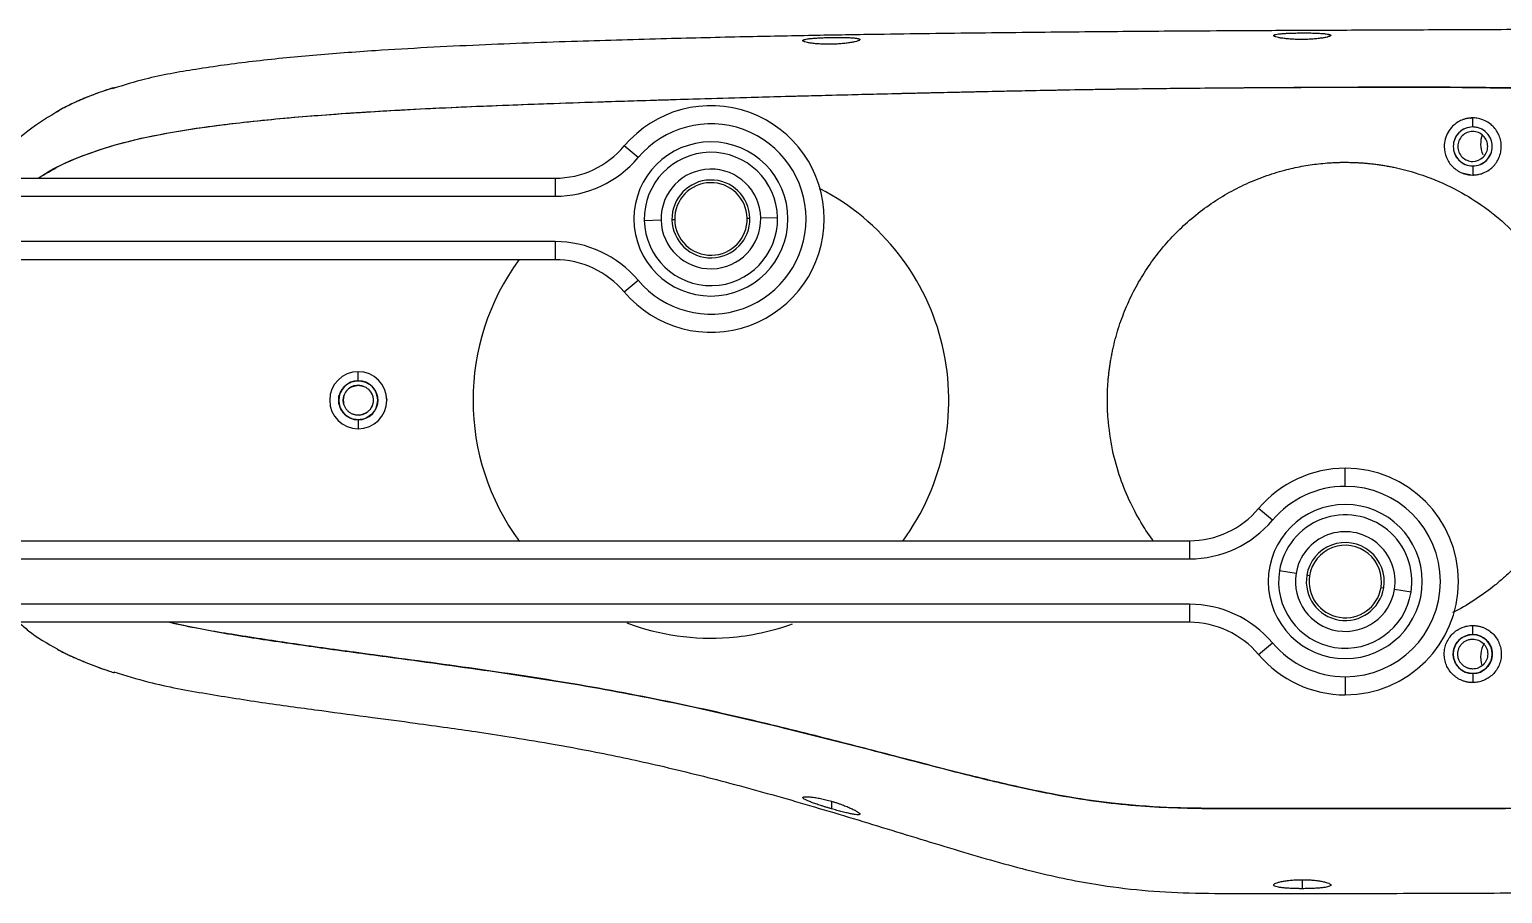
# Model space of a CAD drawing. Header units: millimetres. Extents: x 0 to 1189, y 0 to 841.
# Drawn here: x 349.1 to 430.3, y 602.6 to 650.3 of the extents above; entities that cross this region are included whole.
import ezdxf

# ---------------------------------------------------------------- set-up
doc = ezdxf.new("R2010")
doc.units = ezdxf.units.MM

msp = doc.modelspace()

# ---------------------------------------------------------------- linework, layer by layer
at = {"color": 7, "linetype": 'Continuous', "lineweight": 25}
for p, q in [((350.605, 645.764), (350.603, 645.762)), ((350.603, 645.762), (350.603, 645.761)), ((428.702, 645.414), (428.569, 645.387)), ((428.702, 644.914), (428.702, 645.414)), ((428.899, 644.896), (428.899, 644.896)), ((382.653, 643.222), (381.888, 643.867)), ((427.655, 644.079), (427.655, 644.079)), ((429.755, 644.057), (429.755, 644.057)), ((429.255, 643.401), (429.255, 643.401)), ((429.758, 643.636), (429.758, 643.636)), ((428.103, 642.383), (428.702, 642.264)), ((428.702, 642.764), (428.702, 642.264)), ((340.27, 642.089), (378.065, 642.089)), ((378.065, 642.089), (378.065, 641.089)), ((340.27, 641.089), (378.065, 641.089)), ((384.668, 639.798), (384.518, 639.795)), ((388.667, 639.88), (388.817, 639.883)), ((378.065, 638.589), (340.27, 638.589)), ((378.065, 638.589), (378.065, 637.589)), ((378.065, 637.589), (340.27, 637.589)), ((381.888, 635.811), (382.653, 636.456)), ((367.126, 630.911), (367.126, 630.911)), ((367.207, 630.914), (367.207, 631.414)), ((367.295, 630.911), (367.295, 630.911)), ((367.634, 631.355), (367.634, 631.355)), ((368.465, 630.787), (368.465, 630.787)), ((366.133, 629.973), (366.141, 630.107)), ((366.146, 630.008), (366.146, 630.008)), ((366.165, 630.103), (366.165, 630.103)), ((366.712, 630.499), (366.712, 630.499)), ((367.207, 630.664), (366.903, 630.604)), ((366.903, 630.604), (367.207, 630.664)), ((368.126, 630.398), (368.125, 630.398)), ((368.174, 630.308), (368.174, 630.309)), ((368.729, 630.108), (368.782, 629.839)), ((368.782, 629.839), (368.753, 630.111)), ((368.758, 630.112), (368.758, 630.113)), ((366.138, 629.618), (366.13, 629.747)), ((366.132, 629.839), (366.132, 629.839)), ((366.155, 629.62), (366.155, 629.62)), ((366.382, 629.839), (366.382, 629.839)), ((367.645, 629.156), (367.759, 629.225)), ((368.179, 629.379), (368.179, 629.38)), ((368.187, 629.396), (368.187, 629.397)), ((368.282, 629.839), (368.282, 629.839)), ((368.282, 629.839), (368.282, 629.839)), ((366.736, 628.337), (366.736, 628.337)), ((367.126, 628.767), (367.125, 628.768)), ((367.207, 628.764), (367.207, 628.264)), ((367.297, 628.768), (367.297, 628.768)), ((367.464, 628.795), (367.464, 628.795)), ((367.963, 629.074), (367.645, 628.857)), ((368.445, 628.865), (368.445, 628.865)), ((421.668, 625.089), (421.668, 626.089)), ((417.653, 623.222), (416.888, 623.867)), ((340.27, 622.089), (413.065, 622.089)), ((413.065, 622.089), (413.065, 621.089)), ((340.27, 621.089), (413.065, 621.089)), ((419.693, 620.16), (419.545, 620.184)), ((423.642, 619.518), (423.79, 619.494)), ((413.065, 618.589), (340.27, 618.589)), ((413.065, 618.589), (413.065, 617.589)), ((413.065, 617.589), (340.27, 617.589)), ((428.702, 616.914), (428.702, 617.414)), ((416.888, 615.811), (417.653, 616.456)), ((427.647, 615.635), (427.647, 615.635)), ((427.649, 616.056), (427.649, 616.056)), ((429.757, 616.049), (429.757, 616.049)), ((421.668, 614.589), (421.668, 613.589)), ((427.847, 615.188), (427.847, 615.188)), ((428.702, 614.764), (428.702, 614.264)), ((428.901, 614.783), (428.901, 614.783)), ((413.727, 607.329), (413.778, 607.328))]:
    msp.add_line(p, q, dxfattribs=at)
at = {"color": 8, "linetype": 'Continuous', "lineweight": 25}
for p, q in [((382.991, 639.764), (383.918, 639.783)), ((389.417, 639.895), (390.344, 639.914)), ((367.136, 630.903), (367.08, 630.895)), ((366.147, 630.008), (366.132, 629.839)), ((366.394, 629.968), (366.382, 629.839)), ((367.594, 630.554), (367.304, 630.658)), ((367.304, 629.02), (367.594, 629.124)), ((367.919, 629.422), (367.97, 629.527)), ((366.574, 628.971), (366.714, 628.9)), ((367.334, 628.772), (367.408, 628.798)), ((418.953, 620.281), (418.038, 620.43)), ((425.297, 619.249), (424.382, 619.398)), ((393.316, 607.72), (393.316, 607.304)), ((419.296, 603.393), (419.296, 602.896))]:
    msp.add_line(p, q, dxfattribs=at)
at = {"color": 7, "linetype": 'Continuous', "lineweight": 25}
for centre, radius, start, end in [((386.668, 639.839), 6.25, 0, 139.87597), ((386.668, 639.839), 5.25, 220.12403, 139.87597), ((378.065, 647.089), 5, 270, 319.87597), ((386.668, 639.839), 4.25, 0, 180), ((430.712, 643.998), 1.575, 161.93601, 202.29261), ((378.065, 647.089), 6, 270, 319.87597), ((386.668, 639.839), 3.678, 1.16681, 181.16681), ((386.668, 639.839), 2.75, 1.16681, 181.16681), ((386.668, 639.839), 2.15, 1.16681, 181.16681), ((386.668, 639.839), 2, 1.16681, 181.16681), ((386.668, 629.839), 13.127, 323.70084, 62.68193), ((386.668, 639.839), 6.25, 220.12403, 0), ((386.668, 639.839), 4.25, 180, 0), ((386.668, 639.839), 3.678, 181.16681, 1.16681), ((386.668, 639.839), 2.75, 181.16681, 1.16681), ((386.668, 639.839), 2.15, 181.16681, 1.16681), ((386.668, 639.839), 2, 181.16681, 1.16681), ((378.065, 632.589), 6, 40.12403, 90), ((386.668, 629.839), 13.127, 143.70084, 216.44022), ((378.065, 632.589), 5, 40.12403, 90), ((367.207, 629.839), 1.575, 90, 270), ((367.207, 629.839), 1.075, 90, 270), ((367.207, 629.839), 1.575, 270, 90), ((367.207, 629.839), 1.075, 270, 90), ((421.668, 619.839), 6.25, 90, 139.87597), ((421.668, 619.839), 6.25, 270, 90), ((421.668, 619.839), 5.25, 90, 139.87597), ((421.668, 619.839), 5.25, 270, 90), ((413.065, 627.089), 5, 270, 319.87597), ((421.668, 619.839), 4.25, 90, 270), ((421.668, 619.839), 3.678, 350.76029, 170.76029), ((421.668, 619.839), 4.25, 270, 90), ((413.065, 627.089), 6, 270, 319.87597), ((421.668, 619.839), 2.75, 350.76029, 170.76029), ((421.668, 619.839), 2.15, 350.76029, 170.76029), ((421.668, 619.839), 2, 350.76029, 170.76029), ((421.668, 619.839), 3.678, 170.76029, 350.76029), ((421.668, 619.839), 2.75, 170.76029, 350.76029), ((421.668, 619.839), 2.15, 170.76029, 350.76029), ((421.668, 619.839), 2, 170.76029, 350.76029), ((413.065, 612.589), 6, 40.12403, 90), ((386.668, 629.839), 13.127, 249.32852, 274.3688), ((386.668, 629.839), 13.127, 274.3688, 290.07417), ((413.065, 612.589), 5, 40.12403, 90), ((428.702, 615.839), 1.075, 90, 270), ((428.702, 615.839), 1.075, 270, 90), ((421.668, 619.839), 5.25, 220.12403, 270), ((430.712, 615.68), 1.575, 151.25296, 197.44282), ((421.668, 619.839), 6.25, 220.12403, 270)]:
    msp.add_arc(centre, radius, start, end, dxfattribs=at)
for points, knots in [([(432.915, 650.293), (431.342, 650.286), (428.29, 650.272), (423.906, 650.254), (419.952, 650.237), (416.534, 650.221), (413.638, 650.205), (411.135, 650.188), (408.758, 650.168), (406.345, 650.145), (403.786, 650.118), (401.123, 650.088), (398.346, 650.054), (395.392, 650.012), (392.107, 649.957), (388.345, 649.882), (384.02, 649.778), (379.136, 649.636), (373.781, 649.441), (368.913, 649.186), (364.742, 648.875), (361.435, 648.551), (358.35, 648.129), (355.769, 647.674), (354.272, 647.219), (353.68, 647.039)], [0, 0, 0, 0, 0.059376, 0.115257, 0.165524, 0.208696, 0.244326, 0.27491, 0.303233, 0.334065, 0.366066, 0.399869, 0.434635, 0.470934, 0.511436, 0.558679, 0.613056, 0.674815, 0.743205, 0.815424, 0.85892, 0.901187, 0.94091, 0.976605, 1, 1, 1, 1]), ([(391.739, 649.681), (391.739, 649.684), (391.74, 649.69), (391.746, 649.699), (391.755, 649.707), (391.773, 649.719), (391.805, 649.732), (391.874, 649.752), (391.996, 649.775), (392.192, 649.799), (392.432, 649.818), (392.706, 649.834), (393.003, 649.845), (393.314, 649.853), (393.624, 649.856), (393.921, 649.855), (394.194, 649.848), (394.395, 649.839), (394.534, 649.829), (394.625, 649.82), (394.704, 649.809), (394.771, 649.797), (394.823, 649.784), (394.861, 649.769), (394.884, 649.753), (394.887, 649.742), (394.889, 649.736)], [0, 0, 0, 0, 0.015885, 0.031733, 0.047577, 0.063454, 0.094661, 0.125885, 0.187975, 0.25038, 0.313099, 0.375273, 0.437437, 0.500297, 0.562829, 0.624872, 0.68702, 0.74974, 0.780984, 0.812082, 0.843171, 0.874151, 0.905784, 0.937127, 0.968444, 1, 1, 1, 1]), ([(394.889, 649.736), (394.888, 649.732), (394.887, 649.725), (394.88, 649.715), (394.868, 649.704), (394.85, 649.693), (394.829, 649.681), (394.802, 649.67), (394.744, 649.648), (394.634, 649.616), (394.437, 649.576), (394.198, 649.539), (393.924, 649.509), (393.628, 649.487), (393.317, 649.476), (393.006, 649.475), (392.708, 649.486), (392.432, 649.507), (392.193, 649.536), (391.995, 649.569), (391.873, 649.6), (391.804, 649.626), (391.766, 649.644), (391.743, 649.663), (391.74, 649.675), (391.739, 649.681)], [0, 0, 0, 0, 0.017985, 0.035836, 0.053611, 0.071367, 0.089163, 0.107058, 0.125107, 0.187719, 0.25003, 0.312845, 0.374823, 0.437476, 0.499616, 0.562015, 0.624878, 0.686746, 0.749646, 0.811879, 0.8748, 0.906223, 0.937356, 0.96851, 1, 1, 1, 1]), ([(417.719, 649.956), (417.719, 649.96), (417.72, 649.966), (417.728, 649.976), (417.74, 649.985), (417.758, 649.994), (417.781, 650.003), (417.809, 650.011), (417.868, 650.026), (417.981, 650.045), (418.182, 650.065), (418.427, 650.081), (418.706, 650.092), (419.009, 650.1), (419.323, 650.103), (419.636, 650.102), (419.931, 650.096), (420.198, 650.086), (420.428, 650.073), (420.616, 650.054), (420.734, 650.035), (420.803, 650.017), (420.841, 650.003), (420.864, 649.987), (420.867, 649.976), (420.869, 649.97)], [0, 0, 0, 0, 0.018302, 0.036491, 0.054619, 0.072737, 0.090898, 0.109153, 0.127554, 0.190119, 0.25333, 0.316191, 0.3797, 0.442688, 0.505912, 0.569227, 0.632364, 0.693025, 0.753429, 0.813939, 0.874209, 0.905769, 0.937083, 0.968406, 1, 1, 1, 1]), ([(420.869, 649.97), (420.868, 649.967), (420.867, 649.96), (420.86, 649.95), (420.847, 649.94), (420.83, 649.929), (420.808, 649.918), (420.781, 649.907), (420.723, 649.887), (420.612, 649.858), (420.413, 649.821), (420.173, 649.789), (419.897, 649.763), (419.597, 649.746), (419.284, 649.739), (418.973, 649.743), (418.678, 649.758), (418.405, 649.781), (418.168, 649.812), (417.972, 649.847), (417.852, 649.878), (417.783, 649.903), (417.746, 649.921), (417.723, 649.939), (417.72, 649.951), (417.719, 649.956)], [0, 0, 0, 0, 0.018075, 0.036, 0.053831, 0.071628, 0.089447, 0.107347, 0.125385, 0.1885, 0.250907, 0.313904, 0.375792, 0.439392, 0.502435, 0.564323, 0.626685, 0.688424, 0.750985, 0.813058, 0.875413, 0.906756, 0.937761, 0.96874, 1, 1, 1, 1]), ([(349.548, 642.089), (349.926, 642.318), (350.834, 642.869), (352.514, 643.549), (354.684, 644.197), (357.45, 644.746), (360.824, 645.193), (364.751, 645.555), (369.014, 645.835), (373.47, 646.05), (378.375, 646.234), (383.553, 646.398), (388.848, 646.554), (393.732, 646.685), (398.129, 646.793), (401.976, 646.879), (405.278, 646.946), (408.3, 647), (411.258, 647.04), (414.447, 647.07), (417.919, 647.094), (421.674, 647.113), (425.041, 647.116), (427.798, 647.104), (429.858, 647.082), (431.626, 647.048), (433.203, 646.97), (434.537, 646.785), (435.582, 646.381), (436.212, 645.775), (436.55, 645.123), (436.726, 644.638), (436.849, 644.199), (436.952, 643.719), (437.037, 643.199), (437.164, 642.176), (437.261, 640.506), (437.292, 638.127), (437.289, 635.446), (437.289, 632.509), (437.289, 629.376), (437.288, 626.115), (437.287, 622.795), (437.289, 619.51), (437.256, 616.378), (437.16, 614.085), (437.034, 612.616), (436.949, 611.859), (436.847, 611.157), (436.725, 610.514), (436.554, 609.817), (436.273, 609.024), (435.8, 608.286), (435.113, 607.774), (434.226, 607.484), (433.099, 607.352), (431.692, 607.319), (429.97, 607.323), (427.968, 607.321), (425.292, 607.321), (422.024, 607.319), (418.37, 607.321), (414.974, 607.311), (411.822, 607.348), (409.029, 607.558), (406.373, 607.943), (403.705, 608.472), (400.652, 609.21), (397.191, 610.109), (393.352, 611.109), (388.909, 612.211), (383.883, 613.338), (378.326, 614.35), (372.66, 615.175), (367.694, 615.838), (363.559, 616.402), (360.329, 616.908), (358.099, 617.274), (356.974, 617.548), (356.807, 617.589)], [0, 0, 0, 0, 0.006247, 0.01503, 0.025559, 0.038285, 0.054911, 0.073739, 0.094123, 0.115404, 0.136912, 0.163629, 0.188757, 0.21193, 0.232807, 0.251049, 0.266421, 0.279568, 0.293844, 0.308316, 0.324726, 0.343013, 0.361498, 0.372444, 0.382541, 0.391628, 0.399868, 0.409838, 0.418799, 0.426799, 0.430929, 0.433368, 0.435831, 0.438359, 0.440982, 0.443725, 0.453442, 0.464709, 0.477435, 0.491401, 0.506297, 0.5218, 0.537586, 0.553301, 0.568319, 0.581949, 0.585839, 0.589535, 0.593035, 0.596347, 0.599487, 0.604432, 0.610902, 0.617534, 0.624552, 0.632066, 0.640181, 0.649075, 0.658902, 0.669529, 0.687461, 0.705236, 0.72127, 0.735553, 0.749866, 0.760887, 0.773534, 0.788374, 0.805351, 0.824175, 0.844551, 0.87017, 0.897093, 0.924522, 0.951244, 0.968045, 0.983604, 0.997558, 1, 1, 1, 1]), ([(349.566, 642.089), (349.693, 642.177), (350.37, 642.648), (351.889, 643.317), (354.047, 644.036), (356.521, 644.578), (359.239, 644.995), (362.322, 645.339), (365.695, 645.62), (369.891, 645.884), (374.818, 646.108), (380.328, 646.297), (385.647, 646.461), (390.636, 646.603), (395.213, 646.722), (399.314, 646.82), (402.888, 646.898), (405.964, 646.959), (408.661, 647.005), (411.171, 647.038), (413.701, 647.064), (416.365, 647.084), (419.208, 647.101), (422.156, 647.113), (425.095, 647.115), (427.887, 647.106), (429.6, 647.082), (430.413, 647.07)], [0, 0, 0, 0, 0.005667, 0.030319, 0.060517, 0.08936, 0.123288, 0.161624, 0.203435, 0.247755, 0.316234, 0.38482, 0.450518, 0.511969, 0.56837, 0.61892, 0.662817, 0.69986, 0.732074, 0.762001, 0.79218, 0.825149, 0.859967, 0.896759, 0.933526, 0.968434, 1, 1, 1, 1]), ([(353.752, 647.079), (353.752, 647.079), (353.763, 647.085), (353.726, 647.076), (353.637, 647.052), (353.483, 647.004), (353.216, 646.917), (352.781, 646.765), (352.188, 646.537), (351.605, 646.285), (351.095, 646.04), (350.787, 645.875), (350.639, 645.789), (350.616, 645.772), (350.605, 645.764)], [0, 0, 0, 0, 0.000194, 0.062805, 0.125418, 0.188033, 0.250654, 0.375335, 0.50024, 0.625185, 0.750118, 0.874799, 0.937403, 1, 1, 1, 1]), ([(353.674, 647.061), (353.66, 647.057), (353.617, 647.045), (353.479, 647.002), (353.216, 646.917), (352.773, 646.76), (352.366, 646.606), (352.152, 646.517), (352.148, 646.515), (352.134, 646.51), (352.084, 646.488), (351.89, 646.406), (351.518, 646.245), (351.047, 646.015), (350.842, 645.903), (350.742, 645.847)], [0, 0, 0, 0, 0.0391969, 0.1201314, 0.2021743, 0.3506656, 0.5236732, 0.5240195, 0.5246697, 0.5268811, 0.5349488, 0.5656582, 0.6850745, 0.8459774, 1, 1, 1, 1]), ([(353.646, 647.035), (353.676, 647.046), (353.739, 647.07), (353.748, 647.076), (353.753, 647.079)], [0, 0, 0, 0, 0.466963, 1, 1, 1, 1]), ([(411.32, 647.039), (411.983, 647.046), (413.57, 647.064), (416.206, 647.085), (419.302, 647.107), (422.599, 647.122), (425.644, 647.126), (428.295, 647.118), (430.444, 647.091), (431.939, 647.076), (432.628, 647.038), (432.767, 647.03)], [0, 0, 0, 0, 0.090864, 0.2174561, 0.3611998, 0.5150389, 0.6692419, 0.7798322, 0.8827112, 0.9763714, 1, 1, 1, 1]), ([(350.744, 645.844), (350.141, 645.482), (348.985, 644.787), (347.608, 643.452), (346.845, 642.523), (346.489, 642.089)], [0, 0, 0, 0, 0.368209, 0.705162, 1, 1, 1, 1]), ([(350.603, 645.761), (350.607, 645.761), (350.613, 645.762), (350.668, 645.788), (350.689, 645.798)], [0, 0, 0, 0, 0.627872, 1, 1, 1, 1]), ([(428.702, 645.414), (428.675, 645.413), (428.621, 645.412), (428.541, 645.406), (428.463, 645.396), (428.387, 645.382), (428.313, 645.365), (428.242, 645.345), (428.173, 645.322), (428.031, 645.268), (427.827, 645.16), (427.559, 644.942), (427.325, 644.639), (427.164, 644.252), (427.1, 643.767), (427.212, 643.21), (427.511, 642.773), (427.831, 642.515), (428.056, 642.396), (428.246, 642.329), (428.391, 642.292), (428.545, 642.268), (428.649, 642.265), (428.702, 642.264)], [0, 0, 0, 0, 0.016945, 0.033546, 0.049803, 0.065717, 0.081288, 0.096517, 0.111404, 0.12595, 0.189745, 0.251693, 0.335526, 0.418656, 0.501274, 0.625828, 0.750137, 0.811567, 0.874502, 0.904272, 0.935107, 0.967015, 1, 1, 1, 1]), ([(428.702, 642.264), (428.728, 642.264), (428.781, 642.265), (428.867, 642.271), (428.963, 642.284), (429.068, 642.305), (429.181, 642.336), (429.367, 642.404), (429.584, 642.521), (429.823, 642.719), (430.011, 642.943), (430.161, 643.219), (430.255, 643.515), (430.288, 643.83), (430.258, 644.144), (430.168, 644.442), (430.02, 644.721), (429.83, 644.951), (429.589, 645.153), (429.345, 645.286), (429.113, 645.363), (428.944, 645.397), (428.81, 645.412), (428.734, 645.413), (428.702, 645.414)], [0, 0, 0, 0, 0.015441, 0.033044, 0.052811, 0.074741, 0.098834, 0.125091, 0.196994, 0.249242, 0.315263, 0.373728, 0.437748, 0.499157, 0.560087, 0.623349, 0.68264, 0.74872, 0.803102, 0.874323, 0.917716, 0.95313, 0.980559, 1, 1, 1, 1]), ([(428.702, 644.914), (428.562, 644.914), (428.421, 644.886), (428.161, 644.778), (428.042, 644.698), (427.843, 644.499), (427.763, 644.38), (427.655, 644.12), (427.627, 643.98), (427.627, 643.698), (427.655, 643.557), (427.763, 643.297), (427.843, 643.178), (428.042, 642.979), (428.161, 642.9), (428.421, 642.792), (428.562, 642.764), (428.702, 642.764)], [0, 0, 0, 0, 0.125, 0.125, 0.25, 0.25, 0.375, 0.375, 0.5, 0.5, 0.625, 0.625, 0.75, 0.75, 0.875, 0.875, 1, 1, 1, 1]), ([(428.702, 644.914), (428.564, 644.914), (428.427, 644.887), (428.17, 644.783), (428.05, 644.705), (427.847, 644.506), (427.767, 644.387), (427.656, 644.125), (427.627, 643.983), (427.627, 643.839)], [0, 0, 0, 0, 0.25, 0.25, 0.5, 0.5, 0.75, 0.75, 1, 1, 1, 1]), ([(428.702, 644.664), (428.596, 644.664), (428.49, 644.643), (428.291, 644.562), (428.2, 644.503), (428.046, 644.35), (427.984, 644.259), (427.899, 644.058), (427.877, 643.949), (427.877, 643.839)], [0, 0, 0, 0, 0.25, 0.25, 0.5, 0.5, 0.75, 0.75, 1, 1, 1, 1]), ([(428.702, 642.764), (428.843, 642.764), (428.984, 642.792), (429.244, 642.9), (429.363, 642.979), (429.562, 643.178), (429.642, 643.297), (429.749, 643.557), (429.777, 643.698), (429.777, 643.98), (429.749, 644.12), (429.642, 644.38), (429.562, 644.499), (429.363, 644.698), (429.244, 644.778), (428.984, 644.886), (428.843, 644.914), (428.702, 644.914)], [0, 0, 0, 0, 0.125, 0.125, 0.25, 0.25, 0.375, 0.375, 0.5, 0.5, 0.625, 0.625, 0.75, 0.75, 0.875, 0.875, 1, 1, 1, 1]), ([(429.777, 643.839), (429.777, 643.863), (429.776, 643.91), (429.769, 643.98), (429.758, 644.05), (429.741, 644.118), (429.721, 644.186), (429.679, 644.295), (429.602, 644.44), (429.468, 644.604), (429.304, 644.739), (429.147, 644.822), (429.015, 644.87), (428.912, 644.895), (428.808, 644.911), (428.738, 644.913), (428.702, 644.914)], [0, 0, 0, 0, 0.0421756, 0.0839846, 0.1256084, 0.167231, 0.2090363, 0.2512059, 0.3751362, 0.4992398, 0.6251561, 0.7502406, 0.8126248, 0.8751616, 0.9375438, 1, 1, 1, 1]), ([(429.527, 643.839), (429.527, 643.949), (429.505, 644.058), (429.42, 644.26), (429.359, 644.351), (429.205, 644.502), (429.114, 644.562), (428.917, 644.643), (428.809, 644.664), (428.702, 644.664)], [0, 0, 0, 0, 0.25, 0.25, 0.5, 0.5, 0.75, 0.75, 1, 1, 1, 1]), ([(427.627, 643.839), (427.627, 643.696), (427.657, 643.553), (427.766, 643.292), (427.846, 643.174), (428.048, 642.975), (428.166, 642.897), (428.426, 642.791), (428.564, 642.764), (428.702, 642.764)], [0, 0, 0, 0, 0.25, 0.25, 0.5, 0.5, 0.75, 0.75, 1, 1, 1, 1]), ([(427.877, 643.839), (427.877, 643.729), (427.899, 643.62), (427.984, 643.419), (428.046, 643.328), (428.2, 643.176), (428.291, 643.116), (428.49, 643.035), (428.596, 643.014), (428.702, 643.014)], [0, 0, 0, 0, 0.25, 0.25, 0.5, 0.5, 0.75, 0.75, 1, 1, 1, 1]), ([(428.702, 642.764), (428.842, 642.764), (428.98, 642.791), (429.239, 642.897), (429.357, 642.975), (429.557, 643.172), (429.637, 643.29), (429.748, 643.551), (429.777, 643.695), (429.777, 643.839)], [0, 0, 0, 0, 0.25, 0.25, 0.5, 0.5, 0.75, 0.75, 1, 1, 1, 1]), ([(428.702, 643.014), (428.917, 643.014), (429.127, 643.1), (429.358, 643.327), (429.42, 643.418), (429.505, 643.619), (429.527, 643.729), (429.527, 643.839)], [0, 0, 0, 0, 0.5, 0.5, 0.75, 0.75, 1, 1, 1, 1]), ([(408.554, 630.438), (408.558, 630.527), (408.567, 630.703), (408.588, 630.968), (408.613, 631.231), (408.644, 631.492), (408.679, 631.753), (408.72, 632.012), (408.766, 632.269), (408.817, 632.526), (408.939, 633.083), (409.173, 633.925), (409.592, 635.034), (410.107, 636.097), (410.72, 637.115), (411.422, 638.076), (412.208, 638.967), (413.076, 639.788), (414.013, 640.526), (414.85, 641.07), (415.543, 641.455), (416.261, 641.813), (417.184, 642.196), (418.1, 642.482), (418.792, 642.651), (419.26, 642.747), (419.729, 642.825), (420.198, 642.888), (420.511, 642.915), (420.668, 642.928)], [0, 0, 0, 0, 0.013987, 0.027924, 0.041816, 0.055668, 0.069485, 0.083271, 0.097029, 0.110765, 0.124482, 0.187027, 0.248478, 0.311209, 0.373088, 0.435782, 0.49862, 0.56036, 0.623973, 0.68649, 0.717636, 0.749059, 0.812967, 0.875055, 0.900256, 0.925374, 0.950385, 0.975268, 1, 1, 1, 1]), ([(420.668, 642.928), (420.75, 642.934), (420.916, 642.946), (421.164, 642.958), (421.414, 642.965), (421.664, 642.967), (421.914, 642.964), (422.165, 642.957), (422.416, 642.945), (422.668, 642.928), (422.919, 642.907), (423.17, 642.881), (423.42, 642.849), (423.671, 642.813), (423.92, 642.773), (424.169, 642.727), (424.93, 642.572), (426.214, 642.199), (427.875, 641.455), (429.446, 640.463), (430.513, 639.567), (431.208, 638.862), (431.562, 638.473), (431.89, 638.082), (432.195, 637.689), (432.477, 637.294), (432.741, 636.897), (432.902, 636.628), (432.983, 636.495)], [0, 0, 0, 0, 0.0164946, 0.0330302, 0.0496045, 0.0662151, 0.0828597, 0.0995359, 0.1162413, 0.1329737, 0.1497309, 0.1665109, 0.183312, 0.2001323, 0.2169704, 0.2338252, 0.2506957, 0.3721652, 0.5004164, 0.6161951, 0.7495931, 0.7877155, 0.8248826, 0.8612149, 0.8968143, 0.9317661, 0.9661417, 1, 1, 1, 1]), ([(366.571, 630.706), (366.572, 630.706), (366.574, 630.708), (366.577, 630.71), (366.587, 630.717), (366.655, 630.764), (366.788, 630.837), (366.942, 630.884), (367.047, 630.903), (367.099, 630.909), (367.152, 630.913), (367.188, 630.914), (367.207, 630.914)], [0, 0, 0, 0, 0.004804, 0.009714, 0.019533, 0.058789, 0.37204, 0.68572, 0.764313, 0.842868, 0.915153, 1, 1, 1, 1]), ([(367.207, 630.914), (367.221, 630.914), (367.256, 630.914), (367.298, 630.911), (367.327, 630.907), (367.334, 630.907)], [0, 0, 0, 0, 0.324944, 0.83597, 1, 1, 1, 1]), ([(367.334, 630.907), (367.349, 630.905), (367.377, 630.901), (367.44, 630.89), (367.504, 630.873), (367.571, 630.851), (367.669, 630.813), (367.778, 630.755), (367.877, 630.681), (367.924, 630.641), (367.946, 630.62), (367.956, 630.61), (367.961, 630.606), (367.962, 630.605), (367.962, 630.605)], [0, 0, 0, 0, 0.065121, 0.12009, 0.269457, 0.344165, 0.418802, 0.715281, 0.863593, 0.937902, 0.975111, 0.993732, 0.997457, 1, 1, 1, 1]), ([(434.757, 630.839), (434.778, 630.395), (434.82, 629.502), (434.711, 628.195), (434.486, 626.912), (434.165, 625.765), (433.721, 624.59), (433.158, 623.438), (432.467, 622.342), (431.833, 621.517), (431.313, 620.927), (430.866, 620.466), (430.405, 620.036), (429.765, 619.491), (428.892, 618.861), (428.1, 618.365), (427.641, 618.154), (427.589, 618.131)], [0, 0, 0, 0, 0.082119, 0.165291, 0.242292, 0.329298, 0.396966, 0.493157, 0.587688, 0.658311, 0.701323, 0.743259, 0.784142, 0.824001, 0.905344, 0.989309, 1, 1, 1, 1]), ([(366.132, 629.839), (366.133, 629.86), (366.133, 629.904), (366.14, 629.97), (366.15, 630.038), (366.165, 630.107), (366.186, 630.177), (366.226, 630.286), (366.302, 630.432), (366.401, 630.555), (366.478, 630.63), (366.512, 630.659), (366.539, 630.681), (366.555, 630.694), (366.566, 630.702), (366.569, 630.704), (366.571, 630.706), (366.571, 630.706)], [0, 0, 0, 0, 0.063563, 0.129367, 0.197387, 0.267578, 0.339871, 0.414176, 0.61376, 0.82759, 0.881837, 0.933589, 0.960022, 0.986653, 0.993269, 0.999925, 1, 1, 1, 1]), ([(366.205, 630.227), (366.181, 630.166), (366.155, 630.098), (366.148, 630.016), (366.147, 630.008)], [0, 0, 0, 0, 0.9086, 1, 1, 1, 1]), ([(366.382, 629.839), (366.383, 629.861), (366.384, 629.903), (366.391, 629.967), (366.403, 630.03), (366.421, 630.091), (366.454, 630.181), (366.513, 630.296), (366.595, 630.396), (366.666, 630.464), (366.701, 630.491), (366.719, 630.504)], [0, 0, 0, 0, 0.083283, 0.165837, 0.248166, 0.330777, 0.414171, 0.620719, 0.827614, 0.914193, 1, 1, 1, 1]), ([(367.008, 630.64), (366.922, 630.613), (366.777, 630.568), (366.545, 630.36), (366.441, 630.152), (366.4, 630.041), (366.394, 629.974), (366.394, 629.968)], [0, 0, 0, 0, 0.457434, 0.765903, 0.889666, 0.989727, 1, 1, 1, 1]), ([(366.719, 630.504), (366.737, 630.517), (366.772, 630.541), (366.828, 630.573), (366.901, 630.607), (366.99, 630.638), (367.098, 630.66), (367.171, 630.663), (367.207, 630.664)], [0, 0, 0, 0, 0.123342, 0.247179, 0.37228, 0.582025, 0.790018, 1, 1, 1, 1]), ([(367.207, 630.664), (367.223, 630.664), (367.256, 630.663), (367.288, 630.66), (367.304, 630.659)], [0, 0, 0, 0, 0.5019805, 1, 1, 1, 1]), ([(367.304, 630.659), (367.323, 630.656), (367.361, 630.651), (367.416, 630.638), (367.471, 630.622), (367.539, 630.596), (367.62, 630.556), (367.708, 630.498), (367.76, 630.451), (367.786, 630.427)], [0, 0, 0, 0, 0.104193, 0.208341, 0.312953, 0.418531, 0.612777, 0.805524, 1, 1, 1, 1]), ([(367.786, 630.427), (367.788, 630.425), (367.828, 630.386), (367.898, 630.3), (367.966, 630.172), (368.006, 630.053), (368.028, 629.947), (368.031, 629.875), (368.032, 629.839)], [0, 0, 0, 0, 0.010339, 0.257278, 0.504639, 0.670146, 0.834307, 1, 1, 1, 1]), ([(367.79, 630.423), (367.79, 630.423), (367.841, 630.382), (367.87, 630.32), (367.9, 630.259)], [0, 0, 0, 0, 0.0002547, 1, 1, 1, 1]), ([(367.962, 630.605), (367.962, 630.604), (367.965, 630.602), (367.977, 630.59), (367.999, 630.567), (368.027, 630.535), (368.054, 630.502), (368.079, 630.469), (368.114, 630.418), (368.157, 630.346), (368.195, 630.266), (368.22, 630.201), (368.242, 630.134), (368.263, 630.049), (368.279, 629.945), (368.281, 629.874), (368.282, 629.839)], [0, 0, 0, 0, 0.002571, 0.010351, 0.062152, 0.112821, 0.162324, 0.210629, 0.257712, 0.383291, 0.504895, 0.566927, 0.628865, 0.752502, 0.876145, 1, 1, 1, 1]), ([(408.578, 628.839), (408.572, 628.928), (408.559, 629.105), (408.548, 629.372), (408.541, 629.639), (408.539, 629.905), (408.543, 630.172), (408.55, 630.349), (408.554, 630.438)], [0, 0, 0, 0, 0.166926, 0.333677, 0.500307, 0.66687, 0.833417, 1, 1, 1, 1]), ([(366.574, 628.971), (366.573, 628.971), (366.57, 628.973), (366.566, 628.977), (366.555, 628.985), (366.539, 628.997), (366.498, 629.031), (366.412, 629.11), (366.302, 629.247), (366.215, 629.414), (366.164, 629.569), (366.137, 629.706), (366.134, 629.796), (366.132, 629.839)], [0, 0, 0, 0, 0.003431, 0.010033, 0.016661, 0.043174, 0.069557, 0.175192, 0.388604, 0.587324, 0.733421, 0.871129, 1, 1, 1, 1]), ([(366.721, 629.172), (366.709, 629.181), (366.685, 629.2), (366.651, 629.229), (366.591, 629.287), (366.514, 629.383), (366.447, 629.509), (366.407, 629.627), (366.386, 629.732), (366.383, 629.803), (366.382, 629.839)], [0, 0, 0, 0, 0.058016, 0.11635, 0.175174, 0.381057, 0.587312, 0.725185, 0.861967, 1, 1, 1, 1]), ([(367.207, 629.014), (367.185, 629.015), (367.141, 629.016), (367.076, 629.024), (367.012, 629.036), (366.949, 629.055), (366.878, 629.081), (366.8, 629.119), (366.747, 629.155), (366.721, 629.172)], [0, 0, 0, 0, 0.126914, 0.252663, 0.37805, 0.503889, 0.63098, 0.816291, 1, 1, 1, 1]), ([(367.788, 629.253), (367.772, 629.238), (367.741, 629.209), (367.691, 629.17), (367.638, 629.135), (367.583, 629.103), (367.509, 629.07), (367.417, 629.038), (367.342, 629.026), (367.304, 629.02)], [0, 0, 0, 0, 0.117107, 0.233265, 0.349178, 0.465553, 0.583092, 0.792345, 1, 1, 1, 1]), ([(367.919, 629.422), (367.91, 629.407), (367.892, 629.377), (367.861, 629.335), (367.828, 629.294), (367.802, 629.268), (367.789, 629.254), (367.788, 629.253)], [0, 0, 0, 0, 0.242894, 0.486014, 0.730362, 0.976926, 1, 1, 1, 1]), ([(368.032, 629.839), (368.026, 629.727), (368.018, 629.583), (367.936, 629.47), (367.917, 629.445)], [0, 0, 0, 0, 0.774582, 1, 1, 1, 1]), ([(368.032, 629.839), (368.032, 629.817), (368.031, 629.774), (368.023, 629.71), (368.01, 629.647), (367.993, 629.584), (367.971, 629.526), (367.947, 629.471), (367.928, 629.438), (367.919, 629.422)], [0, 0, 0, 0, 0.1488235, 0.2963171, 0.4434001, 0.5909994, 0.7400323, 0.8705506, 1, 1, 1, 1]), ([(368.282, 629.839), (368.282, 629.816), (368.281, 629.769), (368.274, 629.699), (368.26, 629.618), (368.242, 629.544), (368.22, 629.478), (368.195, 629.412), (368.157, 629.333), (368.104, 629.243), (368.041, 629.158), (367.992, 629.104), (367.964, 629.076), (367.963, 629.074)], [0, 0, 0, 0, 0.08267, 0.165379, 0.247869, 0.371669, 0.432239, 0.495803, 0.617465, 0.743316, 0.863037, 0.990904, 1, 1, 1, 1]), ([(367.207, 628.764), (367.188, 628.764), (367.152, 628.765), (367.099, 628.769), (367.047, 628.776), (366.971, 628.789), (366.885, 628.812), (366.783, 628.85), (366.692, 628.893), (366.624, 628.935), (366.586, 628.961), (366.576, 628.969), (366.574, 628.971)], [0, 0, 0, 0, 0.085268, 0.157754, 0.236616, 0.31553, 0.499457, 0.630908, 0.796147, 0.945887, 0.985313, 1, 1, 1, 1]), ([(367.304, 629.02), (367.288, 629.018), (367.256, 629.015), (367.223, 629.014), (367.207, 629.014)], [0, 0, 0, 0, 0.497891, 1, 1, 1, 1]), ([(367.334, 628.772), (367.322, 628.77), (367.293, 628.767), (367.251, 628.765), (367.22, 628.764), (367.207, 628.764)], [0, 0, 0, 0, 0.283612, 0.691157, 1, 1, 1, 1]), ([(367.645, 628.857), (367.636, 628.854), (367.538, 628.81), (367.431, 628.79), (367.334, 628.771)], [0, 0, 0, 0, 0.081836, 1, 1, 1, 1]), ([(411.075, 622.089), (411.058, 622.111), (410.839, 622.392), (410.404, 623.075), (409.785, 624.193), (409.223, 625.574), (408.774, 627.138), (408.645, 628.257), (408.578, 628.839)], [0, 0, 0, 0, 0.011235, 0.146805, 0.332697, 0.536864, 0.7593, 1, 1, 1, 1]), ([(348.491, 617.589), (348.66, 617.432), (349.291, 616.847), (350.049, 616.428), (350.603, 616.123)], [0, 0, 0, 0, 0.269255, 1, 1, 1, 1]), ([(356.796, 617.589), (357.544, 617.432), (359.323, 617.057), (362.255, 616.6), (365.644, 616.114), (369.871, 615.548), (374.849, 614.87), (380.434, 613.998), (385.833, 612.92), (390.906, 611.729), (395.567, 610.536), (399.582, 609.483), (402.945, 608.646), (405.703, 608.063), (408.128, 607.677), (410.332, 607.45), (412.444, 607.344), (414.594, 607.315), (416.976, 607.319), (419.628, 607.319), (422.492, 607.32), (425.345, 607.321), (428.056, 607.322), (429.716, 607.322), (430.506, 607.322)], [0, 0, 0, 0, 0.0306143, 0.0727917, 0.1188556, 0.1677792, 0.2436399, 0.3201253, 0.3941717, 0.4641526, 0.5288312, 0.5869111, 0.6304487, 0.6676666, 0.699807, 0.7287565, 0.756381, 0.7844999, 0.81488, 0.8518242, 0.8907478, 0.9295989, 0.9665088, 1, 1, 1, 1]), ([(428.702, 614.264), (428.673, 614.265), (428.616, 614.265), (428.529, 614.273), (428.444, 614.284), (428.359, 614.301), (428.275, 614.322), (428.193, 614.348), (428.043, 614.404), (427.835, 614.512), (427.593, 614.707), (427.39, 614.949), (427.239, 615.229), (427.146, 615.533), (427.117, 615.849), (427.15, 616.162), (427.244, 616.46), (427.393, 616.734), (427.594, 616.972), (427.834, 617.166), (428.062, 617.284), (428.254, 617.352), (428.401, 617.388), (428.551, 617.41), (428.652, 617.413), (428.702, 617.414)], [0, 0, 0, 0, 0.017984, 0.035829, 0.053581, 0.071289, 0.089001, 0.106765, 0.124631, 0.186883, 0.24906, 0.312542, 0.37605, 0.439212, 0.50237, 0.564549, 0.62663, 0.688844, 0.750995, 0.813144, 0.875414, 0.906578, 0.937553, 0.968605, 1, 1, 1, 1]), ([(427.627, 615.839), (427.628, 615.863), (427.629, 615.91), (427.636, 615.981), (427.648, 616.052), (427.664, 616.121), (427.685, 616.189), (427.727, 616.3), (427.806, 616.446), (427.942, 616.609), (428.106, 616.742), (428.262, 616.824), (428.393, 616.871), (428.493, 616.895), (428.597, 616.911), (428.666, 616.913), (428.702, 616.914)], [0, 0, 0, 0, 0.0421962, 0.0845344, 0.1268915, 0.1691424, 0.2111624, 0.2528291, 0.3798168, 0.5040016, 0.6285361, 0.753084, 0.8140909, 0.8762888, 0.9361511, 1, 1, 1, 1]), ([(428.702, 617.414), (428.732, 617.414), (428.79, 617.413), (428.877, 617.405), (428.963, 617.394), (429.048, 617.377), (429.132, 617.356), (429.215, 617.329), (429.364, 617.273), (429.571, 617.166), (429.81, 616.973), (430.009, 616.738), (430.159, 616.465), (430.254, 616.167), (430.288, 615.851), (430.259, 615.533), (430.165, 615.228), (430.014, 614.947), (429.812, 614.708), (429.571, 614.513), (429.345, 614.395), (429.153, 614.327), (429.006, 614.291), (428.855, 614.268), (428.753, 614.266), (428.702, 614.264)], [0, 0, 0, 0, 0.017923, 0.035729, 0.053469, 0.071197, 0.088963, 0.106818, 0.124815, 0.187373, 0.249424, 0.312088, 0.37358, 0.435976, 0.497688, 0.560306, 0.623649, 0.686485, 0.750619, 0.812651, 0.875224, 0.906593, 0.937665, 0.96871, 1, 1, 1, 1]), ([(428.702, 616.914), (428.842, 616.914), (428.981, 616.887), (429.238, 616.781), (429.356, 616.704), (429.557, 616.507), (429.638, 616.388), (429.748, 616.126), (429.777, 615.983), (429.777, 615.839)], [0, 0, 0, 0, 0.25, 0.25, 0.5, 0.5, 0.75, 0.75, 1, 1, 1, 1]), ([(350.604, 616.103), (350.604, 616.103), (350.593, 616.108), (350.633, 616.085), (350.76, 616.018), (351.07, 615.862), (351.583, 615.623), (351.979, 615.458), (352.178, 615.376)], [0, 0, 0, 0, 0.007401, 0.13176, 0.256129, 0.503713, 0.751828, 1, 1, 1, 1]), ([(427.877, 615.839), (427.878, 615.861), (427.879, 615.905), (427.887, 615.97), (427.9, 616.034), (427.918, 616.097), (427.952, 616.189), (428.014, 616.304), (428.119, 616.43), (428.245, 616.532), (428.372, 616.599), (428.491, 616.639), (428.596, 616.66), (428.667, 616.663), (428.702, 616.664)], [0, 0, 0, 0, 0.050875, 0.101284, 0.151547, 0.201989, 0.252932, 0.378433, 0.504099, 0.628529, 0.753118, 0.835611, 0.917439, 1, 1, 1, 1]), ([(428.702, 616.664), (428.81, 616.664), (428.917, 616.643), (429.114, 616.562), (429.205, 616.502), (429.359, 616.351), (429.42, 616.26), (429.505, 616.059), (429.527, 615.95), (429.527, 615.839)], [0, 0, 0, 0, 0.25, 0.25, 0.5, 0.5, 0.75, 0.75, 1, 1, 1, 1]), ([(350.635, 616.085), (350.641, 616.082), (350.653, 616.075), (350.675, 616.063), (350.702, 616.049), (350.761, 616.018), (350.876, 615.96), (351.077, 615.86), (351.317, 615.747), (351.541, 615.645), (351.731, 615.562), (351.878, 615.5), (352.026, 615.437), (352.127, 615.396), (352.178, 615.376)], [0, 0, 0, 0, 0.035345, 0.070981, 0.107029, 0.143608, 0.283205, 0.427556, 0.569099, 0.713149, 0.785183, 0.856611, 0.928022, 1, 1, 1, 1]), ([(352.178, 615.376), (352.376, 615.298), (352.773, 615.141), (353.214, 614.985), (353.484, 614.894), (353.636, 614.844), (353.732, 614.815), (353.76, 614.809), (353.749, 614.816), (353.711, 614.83), (353.706, 614.831)], [0, 0, 0, 0, 0.218413, 0.436861, 0.548183, 0.655478, 0.765072, 0.874268, 0.983129, 1, 1, 1, 1]), ([(352.178, 615.376), (352.377, 615.297), (352.777, 615.14), (353.218, 614.984), (353.488, 614.892), (353.64, 614.843), (353.736, 614.814), (353.746, 614.813), (353.751, 614.812)], [0, 0, 0, 0, 0.251693, 0.502943, 0.62914, 0.755328, 0.881507, 1, 1, 1, 1]), ([(428.702, 614.764), (428.678, 614.765), (428.63, 614.766), (428.561, 614.773), (428.482, 614.786), (428.394, 614.808), (428.262, 614.854), (428.107, 614.936), (427.943, 615.068), (427.807, 615.232), (427.716, 615.399), (427.662, 615.556), (427.633, 615.696), (427.629, 615.792), (427.627, 615.839)], [0, 0, 0, 0, 0.043637, 0.084904, 0.123506, 0.185831, 0.246449, 0.371059, 0.494898, 0.619674, 0.74708, 0.830731, 0.915372, 1, 1, 1, 1]), ([(428.702, 615.014), (428.681, 615.015), (428.638, 615.016), (428.574, 615.023), (428.511, 615.036), (428.449, 615.053), (428.358, 615.087), (428.242, 615.148), (428.116, 615.252), (428.012, 615.377), (427.944, 615.505), (427.903, 615.624), (427.881, 615.731), (427.879, 615.803), (427.877, 615.839)], [0, 0, 0, 0, 0.049981, 0.099518, 0.148917, 0.198485, 0.248526, 0.374365, 0.500408, 0.624719, 0.749284, 0.833055, 0.916139, 1, 1, 1, 1]), ([(429.527, 615.839), (429.527, 615.729), (429.505, 615.62), (429.421, 615.419), (429.359, 615.328), (429.205, 615.176), (429.114, 615.116), (428.916, 615.035), (428.809, 615.014), (428.702, 615.014)], [0, 0, 0, 0, 0.25, 0.25, 0.5, 0.5, 0.75, 0.75, 1, 1, 1, 1]), ([(429.777, 615.839), (429.777, 615.696), (429.748, 615.553), (429.638, 615.291), (429.557, 615.172), (429.357, 614.975), (429.239, 614.897), (428.982, 614.792), (428.842, 614.764), (428.702, 614.764)], [0, 0, 0, 0, 0.25, 0.25, 0.5, 0.5, 0.75, 0.75, 1, 1, 1, 1]), ([(353.716, 614.866), (354.357, 614.666), (356.031, 614.143), (358.849, 613.643), (362.039, 613.143), (365.097, 612.729), (367.85, 612.366), (370.163, 612.057), (372.057, 611.795), (373.784, 611.545), (375.657, 611.26), (377.874, 610.894), (380.644, 610.387), (383.963, 609.674), (387.805, 608.713), (391.9, 607.563), (396.111, 606.288), (400.258, 605.004), (404.166, 603.876), (407.544, 603.153), (410.463, 602.782), (413.135, 602.64), (416.065, 602.627), (419.116, 602.632), (422.242, 602.635), (425.24, 602.64), (428.128, 602.648), (429.995, 602.658), (430.872, 602.662)], [0, 0, 0, 0, 0.02565, 0.067009, 0.10913, 0.149077, 0.184857, 0.215209, 0.238195, 0.257903, 0.28187, 0.310551, 0.343732, 0.389402, 0.44022, 0.494969, 0.551843, 0.608273, 0.660795, 0.707132, 0.740093, 0.773108, 0.809276, 0.852013, 0.889669, 0.928692, 0.966507, 1, 1, 1, 1]), ([(393.316, 607.304), (393.287, 607.313), (393.229, 607.33), (393.142, 607.355), (393.057, 607.381), (392.973, 607.407), (392.889, 607.433), (392.807, 607.459), (392.658, 607.506), (392.452, 607.575), (392.214, 607.66), (392.015, 607.739), (391.864, 607.809), (391.767, 607.868), (391.731, 607.916), (391.755, 607.95), (391.845, 607.968), (391.992, 607.971), (392.193, 607.955), (392.437, 607.922), (392.668, 607.879), (392.863, 607.837), (393.012, 607.802), (393.163, 607.763), (393.265, 607.735), (393.316, 607.72)], [0, 0, 0, 0, 0.0180045, 0.0358769, 0.0536652, 0.0714182, 0.0891845, 0.1070118, 0.1249469, 0.1876374, 0.2497053, 0.3123513, 0.3743314, 0.4368128, 0.4988366, 0.5621552, 0.6251131, 0.6876642, 0.7496673, 0.8125652, 0.8749843, 0.9062889, 0.9373563, 0.968495, 1, 1, 1, 1]), ([(393.316, 607.72), (393.345, 607.712), (393.403, 607.695), (393.49, 607.669), (393.576, 607.642), (393.661, 607.614), (393.745, 607.585), (393.829, 607.556), (393.93, 607.52), (394.048, 607.475), (394.178, 607.423), (394.301, 607.371), (394.452, 607.303), (394.617, 607.222), (394.767, 607.135), (394.864, 607.062), (394.901, 607.008), (394.874, 606.976), (394.785, 606.967), (394.637, 606.981), (394.437, 607.016), (394.193, 607.069), (393.964, 607.126), (393.772, 607.176), (393.622, 607.217), (393.47, 607.26), (393.367, 607.289), (393.316, 607.304)], [0, 0, 0, 0, 0.017898, 0.035741, 0.053582, 0.071472, 0.089465, 0.107614, 0.125973, 0.157163, 0.188567, 0.219906, 0.251363, 0.313956, 0.37633, 0.438927, 0.502334, 0.564761, 0.626281, 0.687859, 0.75035, 0.812683, 0.874659, 0.905676, 0.936889, 0.968388, 1, 1, 1, 1]), ([(433.004, 607.338), (432.81, 607.332), (432.083, 607.306), (430.566, 607.321), (428.472, 607.315), (425.679, 607.318), (422.294, 607.313), (418.529, 607.327), (416.043, 607.296), (414.85, 607.32), (414.815, 607.321)], [0, 0, 0, 0, 0.038859, 0.146401, 0.263928, 0.389935, 0.600882, 0.808441, 0.994393, 1, 1, 1, 1]), ([(419.296, 602.896), (419.267, 602.896), (419.207, 602.897), (419.119, 602.897), (419.031, 602.899), (418.945, 602.901), (418.86, 602.903), (418.776, 602.906), (418.624, 602.913), (418.415, 602.925), (418.176, 602.948), (417.979, 602.977), (417.833, 603.012), (417.743, 603.053), (417.712, 603.098), (417.74, 603.147), (417.83, 603.199), (417.975, 603.249), (418.138, 603.288), (418.291, 603.317), (418.416, 603.336), (418.548, 603.353), (418.689, 603.368), (418.836, 603.379), (418.987, 603.387), (419.141, 603.392), (419.244, 603.393), (419.296, 603.393)], [0, 0, 0, 0, 0.017968, 0.035777, 0.053483, 0.071145, 0.088819, 0.106562, 0.124429, 0.186789, 0.248645, 0.311014, 0.372891, 0.435035, 0.497068, 0.560352, 0.623808, 0.686455, 0.749, 0.78061, 0.812004, 0.843478, 0.874706, 0.906401, 0.937628, 0.968719, 1, 1, 1, 1]), ([(419.296, 603.393), (419.326, 603.393), (419.385, 603.393), (419.474, 603.391), (419.561, 603.388), (419.648, 603.384), (419.734, 603.379), (419.82, 603.373), (419.924, 603.364), (420.045, 603.351), (420.178, 603.333), (420.302, 603.314), (420.455, 603.285), (420.618, 603.245), (420.764, 603.195), (420.853, 603.144), (420.881, 603.095), (420.85, 603.05), (420.76, 603.01), (420.617, 602.975), (420.422, 602.947), (420.183, 602.924), (419.954, 602.911), (419.758, 602.903), (419.607, 602.899), (419.453, 602.897), (419.349, 602.897), (419.296, 602.896)], [0, 0, 0, 0, 0.017913, 0.03573, 0.053509, 0.071308, 0.089188, 0.10721, 0.125435, 0.156655, 0.188177, 0.219569, 0.251259, 0.313901, 0.376655, 0.440027, 0.503491, 0.565206, 0.626883, 0.688154, 0.749577, 0.812004, 0.874712, 0.905903, 0.937146, 0.968561, 1, 1, 1, 1])]:
    msp.add_open_spline(points, degree=3, knots=knots, dxfattribs=at)
at = {"color": 8, "linetype": 'Continuous', "lineweight": 25}
for points, knots in [([(367.099, 630.648), (367.055, 630.645), (366.948, 630.638), (366.804, 630.554), (366.719, 630.504)], [0, 0, 0, 0, 0.414096, 1, 1, 1, 1]), ([(367.974, 630.143), (367.954, 630.195), (367.927, 630.246), (367.864, 630.341), (367.828, 630.386), (367.786, 630.427)], [0, 0, 0, 0, 0.5, 0.5, 1, 1, 1, 1]), ([(366.382, 629.839), (366.383, 629.782), (366.385, 629.724), (366.398, 629.68), (366.398, 629.679)], [0, 0, 0, 0, 0.979266, 1, 1, 1, 1])]:
    msp.add_open_spline(points, degree=3, knots=knots, dxfattribs=at)
msp.add_open_spline([(366.132, 629.839), (366.132, 629.721), (366.152, 629.593), (366.198, 629.469)], degree=3, dxfattribs=at)

doc.saveas('drawing.dxf')
